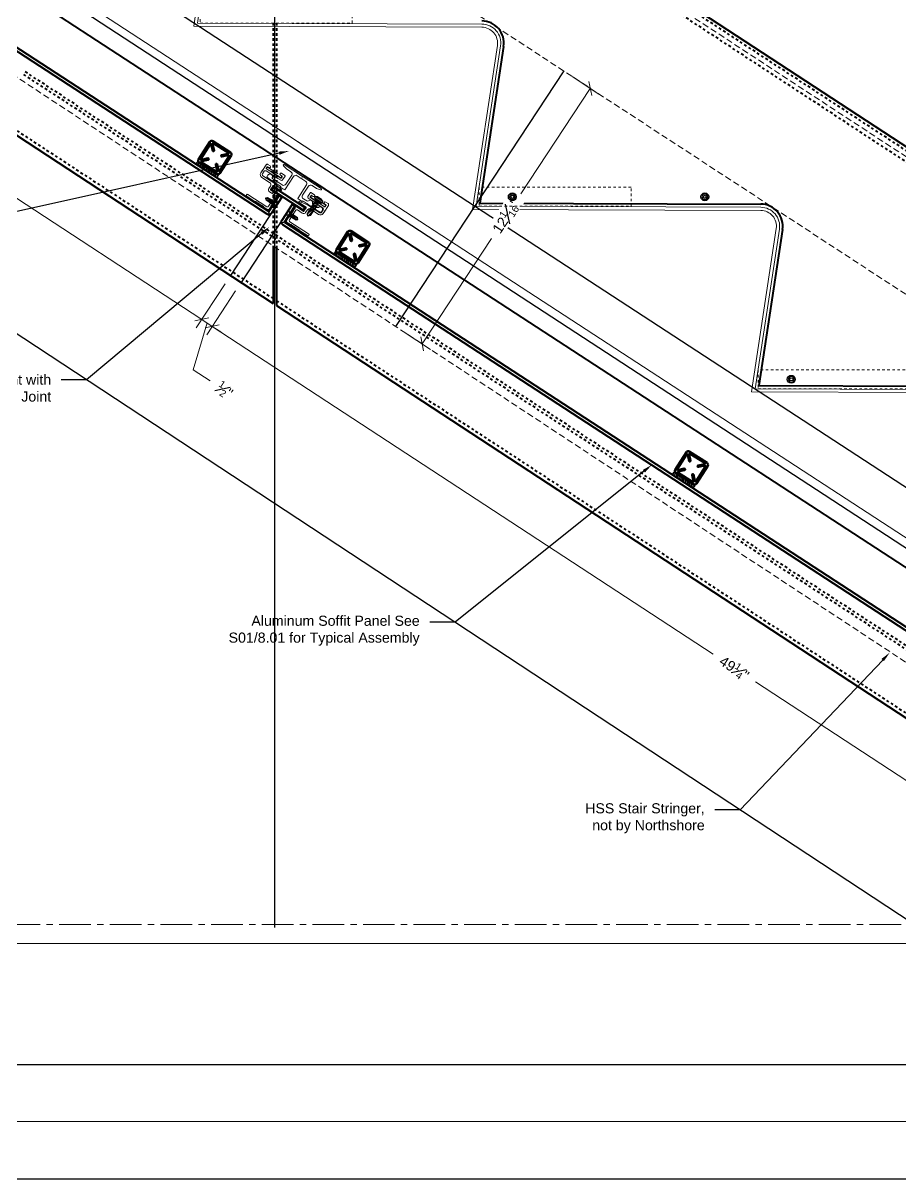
# Model space of a CAD drawing. Header units: inches. Extents: x -301 to 39679, y -468 to 370.
# Drawn here: x 1587.7 to 1622.32, y 0.25 to 45.89 of the extents above; entities that cross this region are included whole.
import ezdxf
from ezdxf import colors
from ezdxf.entities.mleader import LeaderData, LeaderLine
from ezdxf.enums import TextEntityAlignment as Align
from ezdxf.math import Vec2, Vec3

# ---------------------------------------------------------------- set-up
doc = ezdxf.new("R2010")
doc.units = ezdxf.units.IN
doc.header["$MEASUREMENT"] = 0
for name, pattern in [('CENTER', [2, 1.25, -0.25, 0.25, -0.25]), ('DASHED', [0.75, 0.5, -0.25]), ('DASHED2', [0.375, 0.25, -0.125]), ('HIDDEN', [0.375, 0.25, -0.125]), ('HIDDEN2', [0.1875, 0.125, -0.0625])]:
    doc.linetypes.add(name, pattern=pattern)
doc.layers.get('Defpoints').update_dxf_attribs({"color": 3})
doc.layers.add('NSE-Border', color=156, linetype='Continuous', plot=False)
doc.layers.add('NSE-Construction', color=86, linetype='Continuous', plot=False)
for name, color, linetype, lineweight in [('NSE-By_Others', 252, 'Continuous', 0), ('NSE-By_Others_Hidden', 252, 'HIDDEN', 0), ('NSE-Call-Outs', 51, 'Continuous', 13), ('NSE-Dimensions', 51, 'Continuous', 13), ('NSE-Furring 01', 30, 'Continuous', 18), ('NSE-Grid', 6, 'CENTER', 13), ('NSE-Hardware', 111, 'Continuous', 25), ('NSE-Panels 01', 1, 'Continuous', 40), ('NSE-Sealant', 143, 'Continuous', 13), ('NSE-Title', 51, 'Continuous', 9)]:
    doc.layers.add(name, color=color, linetype=linetype, lineweight=lineweight)
doc.layers.add('NSE-Detail Border', color=7, linetype='Continuous')
doc.styles.add('004 - NSSM - Standard', font='arial.ttf', dxfattribs={"height": 0.4})
doc.styles.add('008 - NSSM - Standard', font='arial.ttf', dxfattribs={"height": 0.8})
doc.styles.add('3_0-0_TEXT', font='simplex.shx', dxfattribs={"width": 0.7, "height": 0.375})
doc.dimstyles.new('$$$FASTENER$$$', dxfattribs={"dimtxt": 0.375, "dimasz": 0, "dimexe": 0, "dimexo": 0, "dimgap": 0, "dimtad": 0, "dimtih": 1, "dimtoh": 1, "dimdec": 4, "dimzin": 3, "dimdsep": 46, "dimlunit": 4, "dimtxsty": '3_0-0_TEXT', "dimblk": 'NONE', "dimcen": 0, "dimclrd": 256, "dimclre": 256, "dimclrt": 256, "dimadec": 0, "dimazin": 0, "dimtfac": 0.375, "dimtdec": 4, "dimtofl": 0, "dimtmove": 1, "dimatfit": 3, "dimldrblk": 'NONE', "dimfxl": 1, "dimtolj": 1, "dimtzin": 0, "dimarcsym": 0})
doc.dimstyles.new('004 - NSSM - Standard$0', dxfattribs={"dimtxt": 0.4, "dimasz": 0.4, "dimexe": 0.4, "dimexo": 0.4, "dimgap": 0.4, "dimtad": 0, "dimdec": 4, "dimzin": 3, "dimdsep": 46, "dimlunit": 5, "dimtxsty": '004 - NSSM - Standard', "dimblk": 'OBLIQUE', "dimcen": 0.4, "dimclrd": 256, "dimclre": 256, "dimclrt": 256, "dimazin": 0, "dimtfac": 0.7, "dimtdec": 4, "dimtmove": 1, "dimatfit": 2, "dimfxl": 1, "dimtfill": 1, "dimtfillclr": 11, "dimfrac": 1, "dimtolj": 1, "dimtzin": 0, "dimlwd": 0, "dimlwe": 0, "dimarcsym": 0})

# ---------------------------------------------------------------- blocks, each defined once
blk = doc.blocks.new('*U156')
blk.add_wipeout([(32.646, 1.129), (32.646, 0), (0, 0), (0, 22.625), (32.688, 22.625), (32.688, 0), (32.646, 0), (32.646, 22.583), (0.042, 22.583), (0.042, 1.129)])
at = {"layer": 'Defpoints', "ltscale": 0.0625}
blk.add_lwpolyline([(0.042, 1.129), (32.646, 1.129), (32.646, 22.583), (0.042, 22.583)], close=True, dxfattribs=at)
at = {"layer": 'NSE-Border', "ltscale": 0.0625}
blk.add_lwpolyline([(0, 0), (32.688, 0), (32.688, 22.625), (0, 22.625)], close=True, dxfattribs=at)
at = {"layer": 'NSE-Title'}
blk.add_line((0.938, 0.567), (32.438, 0.567), dxfattribs=at)
at = {"layer": 'Defpoints', "style": '008 - NSSM - Standard'}
blk.add_attdef('DETAIL_NUMBER', text='', height=0.218, dxfattribs=at).set_placement((0.625, 0.567), align=Align.MIDDLE_CENTER)
at = {"layer": 'NSE-Title', "style": '004 - NSSM - Standard'}
for tag, p in [('DETAIL_DESCRIPTION', (1.129, 0.62)), ('ARCH_REF', (2.197, 0.388))]:
    blk.add_attdef(tag, p, '', height=0.134, dxfattribs=at)
blk = doc.blocks.new('_None')
blk = doc.blocks.new('*U49')
at = {"linetype": 'Continuous'}
blk.add_lwpolyline([(0.642, 1.543), (0.77, 1.543, -0.414214), (0.9, 1.413), (0.9, 1.041, 0.414214), (1, 0.941), (1.109, 0.941, -0.414214), (1.205, 0.845), (1.205, 0.616, 0.414214), (1.255, 0.566), (1.71, 0.566, 0.414214), (1.76, 0.616), (1.76, 1.503, -1), (1.84, 1.503), (1.84, 1.121, -0.302776), (1.827, 1.103, 0.666667), (1.827, 1.08, -0.666667), (1.827, 1.043, 0.666667), (1.827, 1.02, -0.666667), (1.827, 0.983, 0.666667), (1.827, 0.96, -0.666667), (1.827, 0.923, 0.666667), (1.827, 0.9, -0.666667), (1.827, 0.863, 0.666667), (1.827, 0.84, -0.666667), (1.827, 0.803, 0.666667), (1.827, 0.78, -0.666667), (1.827, 0.743, 0.666667), (1.827, 0.72, -0.302776), (1.84, 0.701), (1.84, 0.539, -0.198912), (1.835, 0.528), (1.797, 0.491, -0.198912), (1.786, 0.486), (1.654, 0.486, -0.302776), (1.636, 0.498, 0.666667), (1.612, 0.498, -0.666667), (1.576, 0.498, 0.666667), (1.552, 0.498, -0.666667), (1.516, 0.498, 0.666667), (1.492, 0.498, -0.666667), (1.456, 0.498, 0.666667), (1.432, 0.498, -0.666667), (1.396, 0.498, 0.666667), (1.372, 0.498, -0.666667), (1.336, 0.498, 0.666667), (1.312, 0.498, -0.666667), (1.276, 0.498, 0.666667), (1.252, 0.498, -0.666667), (1.216, 0.498, 0.666667), (1.192, 0.498, -0.302776), (1.174, 0.486), (1.141, 0.486, -0.414214), (1.125, 0.502), (1.125, 0.845, 0.414214), (1.109, 0.861), (0.948, 0.861, 0.414214), (0.932, 0.845), (0.932, 0.58, -0.045635), (0.931, 0.577), (0.917, 0.5, -0.832406), (0.883, 0.5), (0.82, 0.843, -0.045635), (0.82, 0.845), (0.82, 1.413, 0.414214), (0.77, 1.463), (0.642, 1.463, 0.414214), (0.592, 1.413), (0.592, 0.861, -0.01996), (0.592, 0.86), (0.581, 0.719, -0.391021), (0.531, 0.673), (0.354, 0.673, -0.414214), (0.338, 0.689), (0.338, 0.849, -1), (0.418, 0.849), (0.418, 0.769, 0.414214), (0.434, 0.753), (0.496, 0.753, 0.414214), (0.512, 0.769), (0.512, 1.086, -0.262938), (0.52, 1.1, 0.564932), (0.52, 1.125, -0.262938), (0.512, 1.139), (0.512, 1.447, 0.414214), (0.496, 1.463), (0.434, 1.463, 0.414214), (0.418, 1.447), (0.418, 1.383, -1), (0.338, 1.383), (0.338, 1.493, -0.414214), (0.388, 1.543), (0.706, 1.543)], format="xyb", dxfattribs=at)
at = {"linetype": 'DASHED', "lineweight": 0, "transparency": 16777216}
blk.add_lwpolyline([(0.496, 0.772), (0.496, 1.452), (0.434, 1.452), (0.434, 0.772)], close=True, dxfattribs=at)
blk = doc.blocks.new('*U158')
at = {"transparency": 16777216}
blk.add_lwpolyline([(0.798, -0.617), (0.806, -0.625), (0.798, -0.632), (0.806, -0.64), (0.798, -0.647), (0.806, -0.655), (0.798, -0.662), (0.806, -0.67), (0.798, -0.677), (0.806, -0.685), (0.798, -0.692), (0.806, -0.7), (0.798, -0.707), (0.806, -0.715), (0.798, -0.722), (0.806, -0.73), (0.798, -0.737), (0.806, -0.745), (0.798, -0.752), (0.806, -0.76), (0.798, -0.767), (0.806, -0.775), (0.798, -0.782), (0.806, -0.79), (0.798, -0.797), (0.806, -0.805), (0.798, -0.812), (0.806, -0.82), (0.798, -0.827), (0.806, -0.835), (0.798, -0.842), (0.806, -0.85), (0.798, -0.857), (0.806, -0.865), (0.798, -0.872), (0.806, -0.88), (0.798, -0.887), (0.806, -0.895), (0.798, -0.902), (0.806, -0.91), (0.798, -0.917), (0.806, -0.925), (0.798, -0.932), (0.806, -0.94), (0.798, -0.947), (0.806, -0.955), (0.798, -0.962), (0.806, -0.97), (0.798, -0.977), (0.806, -0.985), (0.798, -0.992), (0.806, -1), (0.798, -1.007), (0.806, -1.015), (0.798, -1.022), (0.806, -1.03), (0.798, -1.037), (0.806, -1.045), (0.798, -1.052), (0.806, -1.06), (0.798, -1.067), (0.806, -1.075), (0.798, -1.082), (0.806, -1.09), (0.798, -1.097), (0.806, -1.105), (0.798, -1.112), (0.806, -1.12), (0.798, -1.127), (0.806, -1.135), (0.798, -1.142), (0.806, -1.15), (0.798, -1.157), (0.806, -1.165), (0.806, -1.187), (0.789, -1.35, -0.383421), (0.761, -1.375), (0.716, -1.375, -0.918526), (0.679, -1.179, 0.337188), (0.716, -1.131), (0.716, -0.948, 0.337188), (0.679, -0.9, -0.760886), (0.679, -0.707, 0.337188), (0.716, -0.659), (0.716, -0.497, 0.414214), (0.616, -0.397), (0.19, -0.397, 0.414214), (0.09, -0.497), (0.09, -0.71), (0.055, -0.875, -0.900068), (0, -0.87), (0, -0.015, 1), (0, 0.015), (0, 0.87, -0.900068), (0.055, 0.875), (0.09, 0.71), (0.09, 0.497, 0.414214), (0.19, 0.397), (0.616, 0.397, 0.414214), (0.716, 0.497), (0.716, 0.835, 1), (0.716, 0.855), (0.716, 0.869, 1), (0.716, 0.889), (0.716, 0.943, 0.337188), (0.679, 0.991, -0.873386), (0.706, 1.187), (0.761, 1.187, -0.383421), (0.789, 1.163), (0.806, 1), (0.806, 0.513), (0.836, 0.513), (0.836, 0.397), (0.825, 0.307), (0.19, 0.307, 0.414214), (0.09, 0.207), (0.09, 0.015, 1), (0.09, -0.015), (0.09, -0.207, 0.414214), (0.19, -0.307), (0.825, -0.307), (0.836, -0.397), (0.836, -0.513), (0.806, -0.513), (0.806, -0.55), (0.798, -0.557), (0.806, -0.565), (0.798, -0.572), (0.806, -0.58), (0.798, -0.587), (0.806, -0.595), (0.798, -0.602), (0.806, -0.61)], format="xyb", close=True, dxfattribs=at)
blk = doc.blocks.new('*U110')
at = {"linetype": 'Continuous'}
blk.add_lwpolyline([(0.642, -1.543), (0.77, -1.543, 0.414214), (0.9, -1.413), (0.9, -1.041, -0.414214), (1, -0.941), (1.109, -0.941, 0.414214), (1.205, -0.845), (1.205, -0.616, -0.414214), (1.255, -0.566), (1.71, -0.566, -0.414214), (1.76, -0.616), (1.76, -1.503, 1), (1.84, -1.503), (1.84, -1.121, 0.302776), (1.827, -1.103, -0.666667), (1.827, -1.08, 0.666667), (1.827, -1.043, -0.666667), (1.827, -1.02, 0.666667), (1.827, -0.983, -0.666667), (1.827, -0.96, 0.666667), (1.827, -0.923, -0.666667), (1.827, -0.9, 0.666667), (1.827, -0.863, -0.666667), (1.827, -0.84, 0.666667), (1.827, -0.803, -0.666667), (1.827, -0.78, 0.666667), (1.827, -0.743, -0.666667), (1.827, -0.72, 0.302776), (1.84, -0.701), (1.84, -0.539, 0.198912), (1.835, -0.528), (1.797, -0.491, 0.198912), (1.786, -0.486), (1.654, -0.486, 0.302776), (1.636, -0.498, -0.666667), (1.612, -0.498, 0.666667), (1.576, -0.498, -0.666667), (1.552, -0.498, 0.666667), (1.516, -0.498, -0.666667), (1.492, -0.498, 0.666667), (1.456, -0.498, -0.666667), (1.432, -0.498, 0.666667), (1.396, -0.498, -0.666667), (1.372, -0.498, 0.666667), (1.336, -0.498, -0.666667), (1.312, -0.498, 0.666667), (1.276, -0.498, -0.666667), (1.252, -0.498, 0.666667), (1.216, -0.498, -0.666667), (1.192, -0.498, 0.302776), (1.174, -0.486), (1.141, -0.486, 0.414214), (1.125, -0.502), (1.125, -0.845, -0.414214), (1.109, -0.861), (0.948, -0.861, -0.414214), (0.932, -0.845), (0.932, -0.58, 0.045635), (0.931, -0.577), (0.917, -0.5, 0.832406), (0.883, -0.5), (0.82, -0.843, 0.045635), (0.82, -0.845), (0.82, -1.413, -0.414214), (0.77, -1.463), (0.642, -1.463, -0.414214), (0.592, -1.413), (0.592, -0.861, 0.01996), (0.592, -0.86), (0.581, -0.719, 0.391021), (0.531, -0.673), (0.354, -0.673, 0.414214), (0.338, -0.689), (0.338, -0.849, 1), (0.418, -0.849), (0.418, -0.769, -0.414214), (0.434, -0.753), (0.496, -0.753, -0.414214), (0.512, -0.769), (0.512, -1.086, 0.262938), (0.52, -1.1, -0.564932), (0.52, -1.125, 0.262938), (0.512, -1.139), (0.512, -1.447, -0.414214), (0.496, -1.463), (0.434, -1.463, -0.414214), (0.418, -1.447), (0.418, -1.383, 1), (0.338, -1.383), (0.338, -1.493, 0.414214), (0.388, -1.543), (0.706, -1.543)], format="xyb", dxfattribs=at)
at = {"linetype": 'DASHED', "lineweight": 0, "transparency": 16777216}
blk.add_lwpolyline([(0.496, -0.772), (0.496, -1.452), (0.434, -1.452), (0.434, -0.772)], close=True, dxfattribs=at)
blk = doc.blocks.new('_Oblique')
at = {"color": 0, "linetype": 'ByBlock', "lineweight": -2}
blk.add_line((-0.5, -0.5), (0.5, 0.5), dxfattribs=at)
blk = doc.blocks.new('*D162')
at = {"layer": 'Defpoints', "color": 0, "transparency": 16777216}
for p in [(1609.05, 44.003), (1610.098, 43.313), (1602.41, 33.913)]:
    blk.add_point(p, dxfattribs=at)
at = {"layer": 'NSE-Construction', "lineweight": 0, "transparency": 16777216}
for p, q in [((1609.384, 43.783), (1610.432, 43.093)), ((1610.098, 43.313), (1607.361, 39.155)), ((1603.458, 33.223), (1606.195, 37.382)), ((1602.744, 33.693), (1603.792, 33.003))]:
    blk.add_line(p, q, dxfattribs=at)
at = {"layer": 'NSE-Construction', "lineweight": 0, "transparency": 16777216, "xscale": 0.4, "yscale": 0.4, "zscale": 0.4}
for p, rotation in [((1610.098, 43.313), 56.65242081805199), ((1603.458, 33.223), 236.652420818052)]:
    blk.add_blockref('_Oblique', p, dxfattribs=dict(at, rotation=rotation))
at = {"layer": 'NSE-Construction', "transparency": 16777216, "insert": (1606.778, 38.268), "char_height": 0.4, "attachment_point": 5, "rotation": 56.6524, "style": '004 - NSSM - Standard', "bg_fill": 3, "box_fill_scale": 1.25, "bg_fill_color": 256, "bg_fill_true_color": 13158600, "bg_fill_transparency": 0}
blk.add_mtext('\\A1;12{\\H0.7x;\\S1#16;}"', dxfattribs=at)
blk = doc.blocks.new('Bolt Head')
blk.add_lwpolyline([(0.25, 0), (0.125, 0.217), (-0.125, 0.217), (-0.25, 0), (-0.125, -0.217), (0.125, -0.217)], close=True)
for radius in [0.312, 0.125]:
    blk.add_circle((0, 0), radius)
blk = doc.blocks.new('*D211')
at = {"layer": 'Defpoints', "color": 0, "transparency": 16777216}
for p in [(1597.643, 82.132), (1597.643, 56.947), (1661.018, 15.671)]:
    blk.add_point(p, dxfattribs=at)
at = {"layer": 'NSE-Dimensions', "linetype": 'CENTER', "lineweight": 0, "transparency": 16777216}
blk.add_line((1597.643, 57.347), (1597.643, 82.532), dxfattribs=at)
at = {"layer": 'NSE-Dimensions', "lineweight": 0, "transparency": 16777216}
for p, q in [((1661.018, 16.071), (1661.018, 82.532)), ((1597.643, 82.132), (1628.304, 82.132)), ((1661.018, 82.132), (1630.357, 82.132))]:
    blk.add_line(p, q, dxfattribs=at)
at = {"layer": 'NSE-Dimensions', "lineweight": 0, "transparency": 16777216, "xscale": 0.4, "yscale": 0.4, "zscale": 0.4, "rotation": 180}
blk.add_blockref('_Oblique', (1597.643, 82.132), dxfattribs=at)
at = {"layer": 'NSE-Dimensions', "lineweight": 0, "transparency": 16777216, "xscale": 0.4, "yscale": 0.4, "zscale": 0.4}
blk.add_blockref('_Oblique', (1661.018, 82.132), dxfattribs=at)
at = {"layer": 'NSE-Dimensions', "transparency": 16777216, "insert": (1629.331, 82.132), "char_height": 0.4, "attachment_point": 5, "style": '004 - NSSM - Standard', "bg_fill": 3, "box_fill_scale": 1.25, "bg_fill_color": 256, "bg_fill_true_color": 13158600, "bg_fill_transparency": 0}
blk.add_mtext('\\A1;63{\\H0.7x;\\S3#8;}"', dxfattribs=at)
blk = doc.blocks.new('*D216')
at = {"layer": 'Defpoints', "color": 0, "transparency": 16777216}
for p in [(1596.306, 35.648), (1595.171, 33.915), (1637.531, 8.658)]:
    blk.add_point(p, dxfattribs=at)
at = {"layer": 'NSE-Construction', "lineweight": 0, "transparency": 16777216}
for p, q in [((1596.086, 35.314), (1594.952, 33.581)), ((1595.171, 33.915), (1614.949, 20.967)), ((1636.397, 6.925), (1616.619, 19.874)), ((1637.312, 8.323), (1636.178, 6.59))]:
    blk.add_line(p, q, dxfattribs=at)
at = {"layer": 'NSE-Construction', "lineweight": 0, "transparency": 16777216, "xscale": 0.4, "yscale": 0.4, "zscale": 0.4}
for p, rotation in [((1595.171, 33.915), 146.7871563468531), ((1636.397, 6.925), 326.7871563468531)]:
    blk.add_blockref('_Oblique', p, dxfattribs=dict(at, rotation=rotation))
at = {"layer": 'NSE-Construction', "transparency": 16777216, "insert": (1615.784, 20.42), "char_height": 0.4, "attachment_point": 5, "rotation": 326.7872, "style": '004 - NSSM - Standard', "bg_fill": 3, "box_fill_scale": 1.25, "bg_fill_color": 256, "bg_fill_true_color": 13158600, "bg_fill_transparency": 0}
blk.add_mtext('\\A1;49{\\H0.7x;\\S1#4;}"', dxfattribs=at)
blk = doc.blocks.new('*D257')
at = {"layer": 'Defpoints', "color": 0, "transparency": 16777216}
for p in [(1595.892, 35.929), (1596.306, 35.648), (1594.752, 34.19)]:
    blk.add_point(p, dxfattribs=at)
at = {"layer": 'NSE-Construction', "lineweight": 0, "transparency": 16777216}
for p, q in [((1595.673, 35.595), (1594.533, 33.855)), ((1596.086, 35.314), (1594.952, 33.581)), ((1594.752, 34.19), (1594.418, 34.409)), ((1594.962, 34.053), (1594.414, 32.207)), ((1595.171, 33.916), (1594.752, 34.19)), ((1595.171, 33.916), (1594.752, 34.19)), ((1595.171, 33.916), (1595.505, 33.696)), ((1594.414, 32.207), (1595.083, 31.769))]:
    blk.add_line(p, q, dxfattribs=at)
at = {"layer": 'NSE-Construction', "lineweight": 0, "transparency": 16777216, "xscale": 0.4, "yscale": 0.4, "zscale": 0.4}
for p, rotation in [((1594.752, 34.19), 326.7783065510826), ((1595.171, 33.916), 146.7783065510827)]:
    blk.add_blockref('_Oblique', p, dxfattribs=dict(at, rotation=rotation))
at = {"layer": 'NSE-Construction', "transparency": 16777216, "insert": (1595.658, 31.393), "char_height": 0.4, "attachment_point": 5, "rotation": 326.7783, "style": '004 - NSSM - Standard', "bg_fill": 3, "box_fill_scale": 1.25, "bg_fill_color": 256, "bg_fill_true_color": 13158600, "bg_fill_transparency": 0}
blk.add_mtext('\\A1;{\\H0.7x;\\S1#2;}"', dxfattribs=at)
blk = doc.blocks.new('*D258')
at = {"layer": 'Defpoints', "color": 0, "transparency": 16777216}
for p in [(1567.398, 54.598), (1566.255, 52.853), (1595.892, 35.929)]:
    blk.add_point(p, dxfattribs=at)
at = {"layer": 'NSE-Construction', "lineweight": 0, "transparency": 16777216}
for p, q in [((1567.179, 54.263), (1566.036, 52.518)), ((1566.255, 52.853), (1579.6, 44.113)), ((1594.752, 34.19), (1581.407, 42.93)), ((1595.673, 35.595), (1594.533, 33.855))]:
    blk.add_line(p, q, dxfattribs=at)
at = {"layer": 'NSE-Construction', "lineweight": 0, "transparency": 16777216, "xscale": 0.4, "yscale": 0.4, "zscale": 0.4}
for p, rotation in [((1566.255, 52.853), 146.7783065510827), ((1594.752, 34.19), 326.7783065510826)]:
    blk.add_blockref('_Oblique', p, dxfattribs=dict(at, rotation=rotation))
at = {"layer": 'NSE-Construction', "transparency": 16777216, "insert": (1580.504, 43.521), "char_height": 0.4, "attachment_point": 5, "rotation": 326.7783, "style": '004 - NSSM - Standard', "bg_fill": 3, "box_fill_scale": 1.25, "bg_fill_color": 256, "bg_fill_true_color": 13158600, "bg_fill_transparency": 0}
blk.add_mtext('\\A1;34{\\H0.7x;\\S1#16;}"', dxfattribs=at)
blk = doc.blocks.new('*U287')
at = {"layer": 'NSE-Sealant', "linetype": 'ByBlock', "lineweight": -2}
h = blk.add_hatch(dxfattribs=at)
h.set_pattern_fill('ANSI31', color=0, scale=0.5)
h.set_pattern_definition([(45, (-0.80175, 0.5), (-0.0441942, 0.0441942), [])])
edge = h.paths.add_edge_path()
edge.add_arc((0.874, 0.062), 0.0625, 269.4022, 450.5978)
edge.add_line((0.873, 0.125), (0, 0.125))
edge.add_arc((-0.001, 0.062), 0.0625, 89.4022, 270.5978)
edge.add_line((0, 0), (0.873, 0))
at = {"layer": 'NSE-Sealant', "color": 0, "linetype": 'ByBlock', "lineweight": -2}
for p, q in [((0, 0.125), (0.873, 0.125)), ((0.873, 0), (0, 0))]:
    blk.add_line(p, q, dxfattribs=at)
for centre, start, end in [((-0.001, 0.062), 89.4022, 270.5978), ((0.874, 0.062), 269.4022, 90.5978)]:
    blk.add_arc(centre, 0.0625, start, end, dxfattribs=at)
blk = doc.blocks.new('NorthClad Tube Stiffener')
at = {"lineweight": 50}
for points in [[(-0.417, 0.125, -0.414214), (-0.5, 0.208), (-0.5, 1.042, -0.414214), (-0.417, 1.125), (0.417, 1.125, -0.414214), (0.5, 1.042), (0.5, 0.208, -0.414214), (0.417, 0.125)], [(0.177, 0.409), (0.359, 0.227, -0.668179), (0.34, 0.18), (-0.34, 0.18, -0.668179), (-0.359, 0.227), (-0.177, 0.409, 1), (-0.216, 0.448), (-0.398, 0.266, -0.668179), (-0.445, 0.285), (-0.445, 0.965, -0.668179), (-0.398, 0.984), (-0.216, 0.802, 1), (-0.177, 0.841), (-0.359, 1.023, -0.668179), (-0.34, 1.07), (0.34, 1.07, -0.668179), (0.359, 1.023), (0.177, 0.841, 1), (0.216, 0.802), (0.398, 0.984, -0.668179), (0.445, 0.965), (0.445, 0.285, -0.668179), (0.398, 0.266), (0.216, 0.448, 1)]]:
    blk.add_lwpolyline(points, format="xyb", close=True, dxfattribs=at)
at = {"rotation": 180}
blk.add_blockref('*U287', (0.437, 0.125), dxfattribs=at)
blk = doc.blocks.new('*U30')
blk.add_lwpolyline([(0.035, -0.125), (0.035, 0.125), (0.052, 0.125), (0.052, -0.125)], close=True)
for points in [[(0.052, 0.11), (0.136, 0.05), (0.5, 0.05), (0.552, 0), (0.5, -0.05), (0.136, -0.05), (0.052, -0.11), (0.052, 0.11)], [(0.5, 0.05), (0.402, 0.029), (0.373, 0), (0.402, -0.029), (0.5, -0.05)], [(0.402, 0.029), (0.552, 0)]]:
    blk.add_leader(points, dimstyle='$$$FASTENER$$$')
at = {"has_arrowhead": 0}
for points in [[(0.143, 0.05), (0.148, 0.069), (0.184, -0.063), (0.187, -0.051)], [(0.175, 0.05), (0.18, 0.069), (0.215, -0.063), (0.218, -0.051)], [(0.206, 0.05), (0.211, 0.069), (0.246, -0.063), (0.25, -0.051)], [(0.237, 0.05), (0.242, 0.069), (0.278, -0.063), (0.281, -0.051)], [(0.268, 0.05), (0.273, 0.069), (0.309, -0.063), (0.312, -0.051)], [(0.3, 0.05), (0.305, 0.069), (0.34, -0.063), (0.343, -0.051)], [(0.331, 0.05), (0.336, 0.069), (0.371, -0.063), (0.375, -0.051)], [(0.362, 0.05), (0.367, 0.069), (0.403, -0.063), (0.406, -0.051)], [(0.136, 0), (0.153, -0.063), (0.156, -0.051)]]:
    blk.add_leader(points, dimstyle='$$$FASTENER$$$', dxfattribs=at)
blk = doc.blocks.new('*U255')
blk.add_lwpolyline([(33.94, -0.124), (0.125, -0.125), (0.125, -0.876), (0, -0.876), (0, -0.125, -0.414214), (0.125, 0), (33.94, 0.001, -0.414214), (34.065, -0.124)], format="xyb")
blk.add_lwpolyline([(33.94, -0.124), (33.94, -0.875), (34.065, -0.874), (34.065, -0.124)])
at = {"layer": 'Defpoints'}
for p, q in [((0, 0), (0.185, -0.185)), ((34.065, 0.001), (33.88, -0.184)), ((0.125, -0.876), (0.178, -0.876)), ((33.94, -0.875), (33.887, -0.875))]:
    blk.add_line(p, q, dxfattribs=at)
for points in [[(0.125, 0), (0, 0), (0, -0.125)], [(33.94, 0.001), (34.065, 0.001), (34.065, -0.124)]]:
    blk.add_lwpolyline(points, dxfattribs=at)
at = {"layer": 'NSE-Hardware', "xscale": -1, "rotation": 180}
blk.add_blockref('*U30', (-0.035, -0.501), dxfattribs=at)
at = {"layer": 'NSE-Hardware', "xscale": -1}
blk.add_blockref('*U30', (34.1, -0.499), dxfattribs=at)
blk = doc.blocks.new('*U191')
blk.add_lwpolyline([(50.64, -0.122), (0.125, -0.125), (0.125, -0.876), (0, -0.876), (0, -0.125, -0.414214), (0.125, 0), (50.64, 0.003, -0.414214), (50.765, -0.122)], format="xyb")
blk.add_lwpolyline([(50.64, -0.122), (50.64, -0.874), (50.765, -0.872), (50.765, -0.122)])
at = {"layer": 'Defpoints'}
for p, q in [((0, 0), (0.185, -0.185)), ((50.765, 0.003), (50.58, -0.182)), ((0.125, -0.876), (0.178, -0.876)), ((50.64, -0.874), (50.587, -0.874))]:
    blk.add_line(p, q, dxfattribs=at)
for points in [[(0.125, 0), (0, 0), (0, -0.125)], [(50.64, 0.003), (50.765, 0.003), (50.765, -0.122)]]:
    blk.add_lwpolyline(points, dxfattribs=at)
at = {"layer": 'NSE-Hardware', "xscale": -1, "rotation": 180}
blk.add_blockref('*U30', (-0.035, -0.501), dxfattribs=at)
at = {"layer": 'NSE-Hardware', "xscale": -1}
blk.add_blockref('*U30', (50.8, -0.498), dxfattribs=at)
blk = doc.blocks.new('*U271')
for points in [[(-0.011, 0.18), (-0.011, -0.18)], [(0.052, -0.18), (0.052, 0.18)]]:
    blk.add_lwpolyline(points)
for centre, radius, start, end in [((0.403, 0), 0.452, 156.4899, 203.5101), ((0.02, 0.117), 0.0706, 63.732, 116.268), ((0.02, -0.117), 0.0706, 243.732, 296.268)]:
    blk.add_arc(centre, radius, start, end)
for points in [[(0.052, 0.065), (0.735, 0.065), (0.802, 0), (0.735, -0.065), (0.052, -0.065), (0.052, 0.065)], [(0.735, 0.065), (0.607, 0.037), (0.569, 0), (0.607, -0.037), (0.735, -0.065)], [(0.607, 0.037), (0.802, 0)]]:
    blk.add_leader(points, dimstyle='$$$FASTENER$$$')
at = {"has_arrowhead": 0}
for points in [[(0.081, 0.065), (0.089, 0.095), (0.14, -0.095), (0.148, -0.065)], [(0.143, 0.065), (0.151, 0.095), (0.202, -0.095), (0.21, -0.065)], [(0.206, 0.065), (0.214, 0.095), (0.265, -0.095), (0.273, -0.065)], [(0.268, 0.065), (0.276, 0.095), (0.327, -0.095), (0.335, -0.065)], [(0.331, 0.065), (0.339, 0.095), (0.39, -0.095), (0.398, -0.065)], [(0.393, 0.065), (0.401, 0.095), (0.452, -0.095), (0.46, -0.065)], [(0.456, 0.065), (0.464, 0.095), (0.515, -0.095), (0.523, -0.065)], [(0.518, 0.065), (0.526, 0.095), (0.577, -0.095), (0.585, -0.065)], [(0.052, 0), (0.077, -0.095), (0.085, -0.065)]]:
    blk.add_leader(points, dimstyle='$$$FASTENER$$$', dxfattribs=at)

msp = doc.modelspace()

# ---------------------------------------------------------------- linework, layer by layer
at = {"color": 0, "linetype": 'Continuous', "lineweight": 0, "extrusion": (3.20393e-20, 1, -1.2238e-14)}
for p, q in [((1605.74177, 38.78285), (1605.74248, 38.78249)), ((1616.75937, 31.57616), (1616.76009, 31.5758))]:
    msp.add_line(p, q, dxfattribs=at)
at = {"layer": 'NSE-By_Others', "linetype": 'DASHED2', "extrusion": (3.20393e-20, 1, -1.2238e-14)}
for p, q in [((1660.86283, 15.52857), (1541.63072, 93.64371)), ((1660.86283, 10.1712), (1540.47984, 88.77637))]:
    msp.add_line(p, q, dxfattribs=at)
at = {"layer": 'NSE-By_Others', "linetype": 'Continuous', "extrusion": (3.20393e-20, 1, -1.2238e-14)}
for p, q in [((1595.41576, 52.24629), (1594.43734, 45.7683)), ((1595.53935, 52.22763), (1594.58256, 45.89282)), ((1594.43734, 45.7683), (1605.81384, 45.73015)), ((1594.58256, 45.89282), (1605.81426, 45.85515)), ((1606.42973, 45.01182), (1605.45132, 38.53383)), ((1606.55333, 44.99315), (1605.59654, 38.65834)), ((1605.45132, 38.53383), (1616.82725, 38.49568)), ((1605.59654, 38.65834), (1616.82767, 38.62068)), ((1617.44315, 37.77734), (1616.46893, 31.32713)), ((1617.56674, 37.75867), (1616.61415, 31.45165)), ((1616.46893, 31.32713), (1627.91247, 31.28876)), ((1616.61415, 31.45165), (1627.91289, 31.41376))]:
    msp.add_line(p, q, dxfattribs=at)
at = {"layer": 'NSE-By_Others', "linetype": 'Continuous'}
for centre, radius in [((1605.81174, 45.10516), 0.625), ((1605.81174, 45.10516), 0.75), ((1616.82515, 37.87068), 0.625), ((1616.82515, 37.87068), 0.75)]:
    msp.add_arc(centre, radius, 351.411141, 89.807858, dxfattribs=at)
at = {"layer": 'NSE-By_Others_Hidden', "color": 253, "linetype": 'HIDDEN2', "ltscale": 0.5}
for points in [[(1594.69584, 45.89282), (1600.69584, 45.89282), (1600.69584, 46.64282), (1594.69584, 46.64282)], [(1616.72743, 31.45165), (1622.72743, 31.45165), (1622.72743, 32.20165), (1616.72743, 32.20165)]]:
    msp.add_lwpolyline(points, close=True, dxfattribs=at)
at = {"layer": 'NSE-Construction'}
msp.add_line((1609.05021, 44.00272), (1602.41034, 33.91275), dxfattribs=at)
at = {"layer": 'NSE-Furring 01'}
for points in [[(1598.46856, 41.25944), (1600.14444, 40.16793)], [(1597.93917, 40.44663), (1599.61506, 39.35512)]]:
    msp.add_lwpolyline(points, dxfattribs=at)
at = {"layer": 'NSE-Grid', "extrusion": (3.20393e-20, 1, -1.2238e-14)}
msp.add_line((1549.12238, 10.29135), (1679.53719, 10.29701), dxfattribs=at)
at = {"layer": 'NSE-Panels 01', "extrusion": (3.20393e-20, 1, -1.2238e-14)}
for p, q in [((1536.09088, 75.10834), (1597.5808, 34.82303)), ((1661.14329, 15.73873), (1597.7058, 57.29991)), ((1606.67693, 44.97448), (1605.74177, 38.78285)), ((1605.74177, 38.78285), (1616.82811, 38.74568)), ((1617.69034, 37.74001), (1616.75937, 31.57616)), ((1597.7058, 34.74005), (1635.01801, 10.29484)), ((1616.75937, 31.57616), (1627.91332, 31.53876))]:
    msp.add_line(p, q, dxfattribs=at)
at = {"layer": 'NSE-Panels 01', "color": 9, "linetype": 'HIDDEN2', "ltscale": 0.25, "extrusion": (3.20393e-20, 1, -1.2238e-14)}
for p, q in [((1660.43511, 16.05325), (1597.7058, 57.15047)), ((1660.81279, 15.3575), (1597.7058, 56.70216)), ((1586.62195, 42.18999), (1597.5808, 35.01028)), ((1597.7058, 34.92838), (1635.30552, 10.29486))]:
    msp.add_line(p, q, dxfattribs=at)
at = {"layer": 'NSE-Panels 01'}
for centre in [(1605.81174, 45.10516), (1616.82515, 37.87068)]:
    msp.add_arc(centre, 0.875, 351.411141, 89.807858, dxfattribs=at)

# ---------------------------------------------------------------- block references
at = {"layer": 'NSE-Construction', "xscale": 0.5, "yscale": 0.5, "zscale": 0.5}
msp.add_blockref('Bolt Head', (1614.62155, 39.03334), dxfattribs=at)
at = {"layer": 'NSE-Furring 01', "xscale": -1, "rotation": 56.92370058426182}
for name, p in [('*U49', (1598.79935, 39.78135)), ('*U158', (1598.74159, 39.82985)), ('*U110', (1598.67452, 39.86133))]:
    msp.add_blockref(name, p, dxfattribs=at)
at = {"layer": 'NSE-Hardware', "xscale": 0.5, "yscale": 0.5, "zscale": 0.5}
msp.add_blockref('Bolt Head', (1618.03524, 31.82665), dxfattribs=at)
at = {"layer": 'NSE-Panels 01', "rotation": 146.9237005842617}
for name, p in [('*U255', (1597.43643, 38.28263)), ('*U191', (1640.38793, 10.29568, -0.00526))]:
    msp.add_blockref(name, p, dxfattribs=at)

# ---------------------------------------------------------------- next in the draw order: leaders
at = {"layer": 'NSE-Call-Outs'}
ml = msp.add_multileader_mtext('Standard', dxfattribs=at)
ml.set_content('\\A1;HSS Stair Stringer,\\Pnot by Northshore', color=256, style='004 - NSSM - Standard')
ml.set_leader_properties(color=256)
ml.build(insert=Vec2(0, 0))
ml.multileader.update_dxf_attribs({"dogleg_length": 1, "arrow_head_size": 0.4})
ctx = ml.context
ctx.base_point, ctx.char_height, ctx.arrow_head_size, ctx.landing_gap_size, ctx.plane_origin = Vec3(1609.59088, 14.8258), 0.4, 0.4, 0.4, Vec3(1594.34855, 13.69194)
ctx.text_align_type = 2
notes = []
notes.append((ctx, [(0, (1, 1, 0), (1616.0168, 14.8258), (-1, 0), 1, [(0, [(1621.92093, 21.03026)], 0, [])])]))
ctx.mtext.insert, ctx.mtext.width, ctx.mtext.defined_height, ctx.mtext.alignment, ctx.mtext.flow_direction = Vec3(1614.6168, 15.0846), 8, 0.66324, 3, 5
ctx.mtext.has_bg_fill, ctx.mtext.bg_color, ctx.mtext.bg_scale_factor, ctx.mtext.bg_transparency, ctx.mtext.use_window_bg_color = 1, -1027028792, 1.5, 0, 1
for ctx, leaders in notes:
    for number, flags, end, landing, length, lines in leaders:
        leader = LeaderData()
        leader.index, (leader.has_last_leader_line, leader.has_dogleg_vector, leader.attachment_direction) = number, flags
        leader.last_leader_point, leader.dogleg_vector, leader.dogleg_length = Vec3(end), Vec3(landing), length
        for number, points, colour, breaks in lines:
            line = LeaderLine()
            line.index, line.vertices, line.color, line.breaks = number, Vec3.list(points), colors.encode_raw_color(colour), breaks
            leader.lines.append(line)
        ctx.leaders.append(leader)

# ---------------------------------------------------------------- next in the draw order: linework, layer by layer
at = {"layer": 'NSE-By_Others', "linetype": 'DASHED2', "extrusion": (0.003242, -0.001453, 0.999994)}
msp.add_line((1536.50863, 77.28046), (1638.2998, 10.29509), dxfattribs=at)
at = {"layer": 'NSE-Furring 01'}
for points in [[(1537.51931, 80.95641), (1536.97628, 80.12265), (1643.03099, 11.04896), (1643.57401, 11.88271)], [(1537.51931, 80.95641), (1643.57401, 11.88271)], [(1536.98993, 80.1436), (1643.04463, 11.06991)]]:
    msp.add_lwpolyline(points, dxfattribs=at)

# ---------------------------------------------------------------- next in the draw order: leaders
at = {"layer": 'NSE-Call-Outs'}
ml = msp.add_multileader_mtext('Standard', dxfattribs=at)
ml.set_content('0.125" Aluminum 2"x2" Angle to Support Soffit Panel Assembly, Attached to HSS Stringer w/ #12 Tek5 Screws @ 16" O.C. ', color=256, style='004 - NSSM - Standard')
ml.set_leader_properties(color=256)
ml.build(insert=Vec2(0, 0))
ml.multileader.update_dxf_attribs({"dogleg_length": 1, "arrow_head_size": 0.4})
ctx = ml.context
ctx.base_point, ctx.char_height, ctx.arrow_head_size, ctx.landing_gap_size, ctx.plane_origin = Vec3(1572.3072, 37.23862), 0.4, 0.4, 0.4, Vec3(1583.69956, 37.80803)
ctx.text_align_type = 2
notes = []
notes.append((ctx, [(0, (1, 1, 0), (1581.95822, 37.23862), (-1, 0), 1, [(0, [(1598.19704, 40.84256)], 0, [])])]))
ctx.mtext.insert, ctx.mtext.width, ctx.mtext.defined_height, ctx.mtext.alignment, ctx.mtext.flow_direction = Vec3(1580.55822, 37.49742), 8, 1.61676, 3, 5
ctx.mtext.has_bg_fill, ctx.mtext.bg_color, ctx.mtext.bg_scale_factor, ctx.mtext.bg_transparency, ctx.mtext.use_window_bg_color = 1, -1027028792, 1.5, 0, 1
ml = msp.add_multileader_mtext('Standard', dxfattribs=at)
ml.set_content('Aluminum Soffit Panel See S01/8.01 for Typical Assembly', color=256, style='004 - NSSM - Standard')
ml.set_leader_properties(color=256)
ml.build(insert=Vec2(0, 0))
ml.multileader.update_dxf_attribs({"dogleg_length": 1, "arrow_head_size": 0.4})
ctx = ml.context
ctx.base_point, ctx.char_height, ctx.arrow_head_size, ctx.landing_gap_size, ctx.plane_origin = Vec3(1595.44362, 22.23309), 0.4, 0.4, 0.4, Vec3(1585.37545, 33.34765)
ctx.text_align_type = 2
notes.append((ctx, [(0, (1, 1, 0), (1604.76067, 22.23309), (-1, 0), 1, [(0, [(1612.52778, 28.44744)], 0, [])])]))
ctx.mtext.insert, ctx.mtext.width, ctx.mtext.defined_height, ctx.mtext.alignment, ctx.mtext.flow_direction = Vec3(1603.36067, 22.49189), 8, 1.61676, 3, 5
ctx.mtext.has_bg_fill, ctx.mtext.bg_color, ctx.mtext.bg_scale_factor, ctx.mtext.bg_transparency, ctx.mtext.use_window_bg_color = 1, -1027028792, 1.5, 0, 1
for ctx, leaders in notes:
    for number, flags, end, landing, length, lines in leaders:
        leader = LeaderData()
        leader.index, (leader.has_last_leader_line, leader.has_dogleg_vector, leader.attachment_direction) = number, flags
        leader.last_leader_point, leader.dogleg_vector, leader.dogleg_length = Vec3(end), Vec3(landing), length
        for number, points, colour, breaks in lines:
            line = LeaderLine()
            line.index, line.vertices, line.color, line.breaks = number, Vec3.list(points), colors.encode_raw_color(colour), breaks
            leader.lines.append(line)
        ctx.leaders.append(leader)

# ---------------------------------------------------------------- next in the draw order: linework, layer by layer
at = {"layer": 'NSE-Construction'}
for p, q in [((1648.98815, 10.29589), (1538.27566, 82.55349)), ((1645.32927, 10.29561), (1537.68255, 80.55231)), ((1597.6433, 10.17121), (1597.6433, 56.94696))]:
    msp.add_line(p, q, dxfattribs=at)
at = {"layer": 'NSE-Construction', "extrusion": (0.003242, -0.001453, 0.999994)}
msp.add_line((1530.57921, 71.04943), (1632.56012, 3.9392), dxfattribs=at)
at = {"layer": 'NSE-Construction'}
for points in [[(1597.91471, 39.01698), (1595.88735, 35.92249)], [(1598.33295, 38.74297), (1596.30558, 35.64848)]]:
    msp.add_lwpolyline(points, dxfattribs=at)
at = {"layer": 'NSE-Panels 01', "color": 9, "linetype": 'HIDDEN2', "ltscale": 0.25}
for p, q in [((1597.5808, 45.89282), (1597.5808, 37.09503)), ((1597.7058, 45.89282), (1597.7058, 37.01277)), ((1639.25653, 10.29516), (1587.71829, 43.86279)), ((1639.48555, 10.29518), (1587.78651, 43.96753))]:
    msp.add_line(p, q, dxfattribs=at)
at = {"layer": 'NSE-Panels 01'}
for p, q in [((1597.5808, 37.09503), (1597.5808, 34.82303)), ((1597.7058, 37.01277), (1597.7058, 34.74005))]:
    msp.add_line(p, q, dxfattribs=at)

# ---------------------------------------------------------------- next in the draw order: dimensions: what is measured, and where the dimension line sits
at = {"layer": 'NSE-Construction'}
dim = msp.add_aligned_dim(p1=(1602.41034, 33.91275), p2=(1609.05021, 44.00272), distance=-1.25429, dimstyle='004 - NSSM - Standard$0', override={"dimpost": '"'}, dxfattribs=at)
dim.commit()
dim.dimension.update_dxf_attribs({"geometry": '*D162', "text_midpoint": (1606.77805, 38.26823)})

# ---------------------------------------------------------------- next in the draw order: linework, layer by layer
at = {"layer": 'NSE-By_Others_Hidden', "color": 253, "linetype": 'HIDDEN2', "ltscale": 0.5}
msp.add_lwpolyline([(1605.70982, 38.65834), (1611.70982, 38.65834), (1611.70982, 39.40834), (1605.70982, 39.40834)], close=True, dxfattribs=at)

# ---------------------------------------------------------------- next in the draw order: block references
at = {"layer": 'NSE-Hardware', "xscale": 0.5, "yscale": 0.5, "zscale": 0.5}
msp.add_blockref('Bolt Head', (1607.01763, 39.03334), dxfattribs=at)

# ---------------------------------------------------------------- next in the draw order: dimensions: what is measured, and where the dimension line sits
at = {"layer": 'NSE-Dimensions'}
dim = msp.add_linear_dim(base=(1597.6433, 82.13211), p1=(1661.01829, 15.67118), p2=(1597.6433, 56.94696), dimstyle='004 - NSSM - Standard$0', override={"dimlunit": 5, "dimpost": '"'}, dxfattribs=at)
dim.commit()
dim.dimension.update_dxf_attribs({"geometry": '*D211', "text_midpoint": (1629.3308, 82.13211)})

# ---------------------------------------------------------------- next in the draw order: dimensions: what is measured, and where the dimension line sits
at = {"layer": 'NSE-Construction'}
dim = msp.add_aligned_dim(p1=(1637.53123, 8.65797), p2=(1596.30558, 35.64848), distance=2.07141, dimstyle='004 - NSSM - Standard$0', override={"dimpost": '"'}, dxfattribs=at)
dim.commit()
dim.dimension.update_dxf_attribs({"geometry": '*D216', "text_midpoint": (1615.78379, 20.4202)})

# ---------------------------------------------------------------- next in the draw order: dimensions: what is measured, and where the dimension line sits
dim = msp.add_linear_dim(base=(1594.75242, 34.18957), p1=(1596.30558, 35.64848), p2=(1595.89194, 35.92949), angle=326.778307, dimstyle='004 - NSSM - Standard$0', override={"dimpost": '"'}, dxfattribs=at)
dim.commit()
dim.dimension.update_dxf_attribs({"geometry": '*D257', "text_midpoint": (1595.41809, 31.55001)})

# ---------------------------------------------------------------- next in the draw order: dimensions: what is measured, and where the dimension line sits
dim = msp.add_linear_dim(base=(1566.25516, 52.85307), p1=(1595.89194, 35.92949), p2=(1567.39767, 54.59757), angle=326.778307, dimstyle='004 - NSSM - Standard$0', override={"dimpost": '"'}, dxfattribs=at)
dim.commit()
dim.dimension.update_dxf_attribs({"geometry": '*D258', "text_midpoint": (1580.50379, 43.52132)})

# ---------------------------------------------------------------- next in the draw order: block references
at = {"layer": 'NSE-Detail Border', "xscale": 4, "yscale": 4, "zscale": 4}
msp.add_blockref('*U156', (1548.95478, 0.25), dxfattribs=at)

# ---------------------------------------------------------------- next in the draw order: linework, layer by layer
at = {"layer": 'NSE-By_Others', "color": 0, "linetype": 'Continuous', "lineweight": 0, "extrusion": (3.20393e-20, 1, -1.2238e-14)}
msp.add_line((1549.12238, 9.54135), (1679.53719, 9.54701), dxfattribs=at)
at = {"layer": 'NSE-Panels 01', "elevation": 0}
msp.add_lwpolyline([(1597.52714, 39.30819), (1597.59536, 39.41293), (1598.82334, 38.60964), (1598.75512, 38.5049)], close=True, dxfattribs=at)

# ---------------------------------------------------------------- next in the draw order: block references
at = {"layer": 'NSE-Hardware', "xscale": -1, "rotation": 327.4972889925108}
for p in [(1594.93701, 40.05909), (1600.38555, 36.51044), (1613.75328, 27.804)]:
    msp.add_blockref('NorthClad Tube Stiffener', p, dxfattribs=at)
at = {"layer": 'NSE-Hardware', "rotation": 236.9237005842618}
msp.add_blockref('*U271', (1599.38337, 38.94347), dxfattribs=at)

# ---------------------------------------------------------------- next in the draw order: leaders
at = {"layer": 'NSE-Call-Outs'}
ml = msp.add_multileader_mtext('Standard', dxfattribs=at)
ml.set_content('Align Soffit Panel Joint with Exterior Panel Joint', color=256, style='004 - NSSM - Standard')
ml.set_leader_properties(color=256)
ml.build(insert=Vec2(0, 0))
ml.multileader.update_dxf_attribs({"dogleg_length": 1, "arrow_head_size": 0.4})
ctx = ml.context
ctx.base_point, ctx.char_height, ctx.arrow_head_size, ctx.landing_gap_size, ctx.plane_origin = Vec3(1581.705, 31.81016), 0.4, 0.4, 0.4, Vec3(1572.31013, 42.14064)
ctx.text_align_type = 2
notes = []
notes.append((ctx, [(0, (1, 1, 0), (1590.20732, 31.81016), (-1, 0), 1, [(0, [(1597.42227, 37.84212)], 0, [])])]))
ctx.mtext.insert, ctx.mtext.width, ctx.mtext.defined_height, ctx.mtext.alignment, ctx.mtext.flow_direction = Vec3(1588.80732, 32.01357), 8, 1.61676, 3, 5
ctx.mtext.has_bg_fill, ctx.mtext.bg_color, ctx.mtext.bg_scale_factor, ctx.mtext.bg_transparency, ctx.mtext.use_window_bg_color = 1, -1027028792, 1.5, 0, 1
for ctx, leaders in notes:
    for number, flags, end, landing, length, lines in leaders:
        leader = LeaderData()
        leader.index, (leader.has_last_leader_line, leader.has_dogleg_vector, leader.attachment_direction) = number, flags
        leader.last_leader_point, leader.dogleg_vector, leader.dogleg_length = Vec3(end), Vec3(landing), length
        for number, points, colour, breaks in lines:
            line = LeaderLine()
            line.index, line.vertices, line.color, line.breaks = number, Vec3.list(points), colors.encode_raw_color(colour), breaks
            leader.lines.append(line)
        ctx.leaders.append(leader)

doc.saveas('drawing.dxf')
